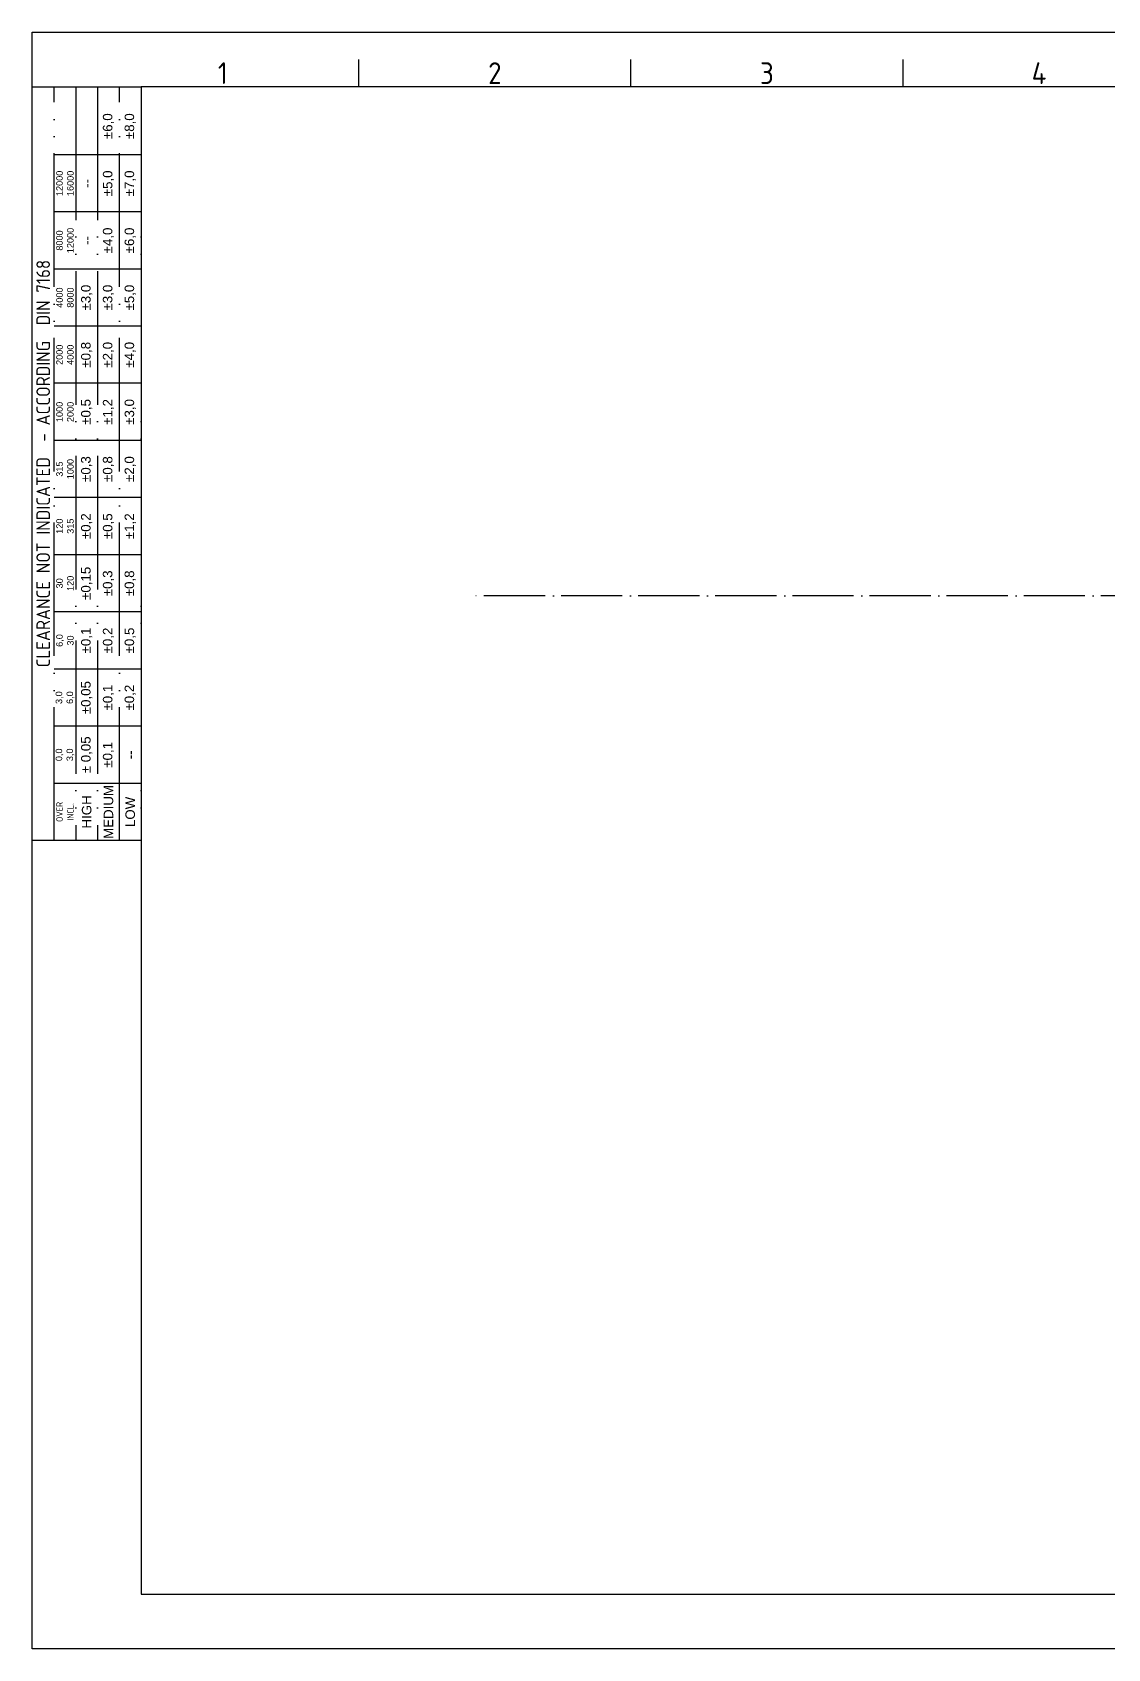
# Model space of a CAD drawing. Header units: millimetres. Extents: x 2429 to 3344, y 1091 to 1407.
# Drawn here: x 2429 to 2639.6, y 1091 to 1407.5 of the extents above; entities that cross this region are included whole.
import ezdxf
from ezdxf.enums import TextEntityAlignment as Align

# ---------------------------------------------------------------- set-up
doc = ezdxf.new("R2010")
doc.units = ezdxf.units.MM
doc.linetypes.add('ACAD_ISO04W100', pattern=[30, 24, -3, 0, -3])
doc.linetypes.add('ACAD_ISO05W100', pattern=[33, 24, -3, 0, -3, 0, -3])
doc.layers.add('AM_4', color=1, linetype='ACAD_ISO04W100', lineweight=25)
doc.layers.add('AM_BOR', color=2, linetype='ACAD_ISO05W100', lineweight=35)
doc.styles.add('ACISOTS', font='isocp.shx', dxfattribs={"height": 1})
doc.styles.get("Standard").update_dxf_attribs({"font": 'arial.ttf'})

# ---------------------------------------------------------------- blocks, each defined once
blk = doc.blocks.new('A3 ZTL')
for p, q in [((19.57, 280.82), (19.57, 9.78)), ((401.17, 280.82), (19.57, 280.82)), ((19.57, 9.78), (401.17, 9.78))]:
    blk.add_line(p, q)
at = {"layer": 'AM_BOR', "color": 135, "linetype": 'Continuous', "lineweight": 25}
for p, q in [((0, 0), (0, 290.61)), ((0, 290.61), (410.96, 290.61)), ((410.96, 0), (0, 0))]:
    blk.add_line(p, q, dxfattribs=at)
at = {"layer": 'AM_BOR', "color": 135, "lineweight": 25}
for p, q in [((58.71, 280.82), (58.71, 285.71)), ((107.63, 280.82), (107.63, 285.71)), ((156.56, 280.82), (156.56, 285.71)), ((3.91, 145.3), (3.91, 280.82)), ((7.83, 280.82), (7.83, 145.3)), ((11.74, 280.82), (11.74, 145.3)), ((15.66, 145.3), (15.66, 280.82)), ((19.57, 268.59), (3.91, 268.59)), ((19.57, 258.32), (3.91, 258.32)), ((19.57, 248.04), (3.91, 248.04)), ((19.57, 237.77), (3.91, 237.77)), ((19.57, 227.5), (3.91, 227.5)), ((19.57, 217.22), (3.91, 217.22)), ((19.57, 206.95), (3.91, 206.95)), ((19.57, 196.67), (3.91, 196.67)), ((19.57, 186.4), (3.91, 186.4)), ((19.57, 176.13), (3.91, 176.13)), ((19.57, 165.85), (3.91, 165.85)), ((19.57, 155.58), (3.91, 155.58))]:
    blk.add_line(p, q, dxfattribs=at)
blk.add_lwpolyline([(19.57, 145.3), (0, 145.3), (0, 280.82), (19.57, 280.82)], close=True, dxfattribs=at)
at = {"layer": 'AM_BOR', "color": 135, "lineweight": 25, "style": 'ACISOTS'}
for s, p in [('1', (34.25, 283.27)), ('2', (83.17, 283.27)), ('3', (132.09, 283.27)), ('4', (181.02, 283.27))]:
    blk.add_text(s, height=3.91, dxfattribs=at).set_placement(p, align=Align.MIDDLE)
at = {"layer": 'AM_BOR', "color": 135, "lineweight": 25, "attachment_point": 5, "rotation": 90}
for s, insert, char_height, width in [('±6,0', (13.7, 273.73), 1.712, 10.274), ('±8,0', (17.61, 273.73), 1.712, 10.274), ('12000\\P16000', (5.87, 263.45), 1.174, 10.274), ('±5,0', (13.7, 263.45), 1.712, 10.274), ('±7,0', (17.61, 263.45), 1.712, 10.274), ('--', (9.78, 263.45), 1.712, 10.274), ('8000\\P12000', (5.87, 253.18), 1.174, 10.274), ('--', (9.78, 253.18), 1.712, 10.274), ('±4,0', (13.7, 253.18), 1.712, 10.274), ('±6,0', (17.61, 253.18), 1.712, 10.274), ('{\\Fisocp.shx|c0;CLEARANCE NOT INDICATED  - ACCORDING  DIN 7168}', (1.96, 213.06), 2.4462, 135.5186), ('4000\\P8000', (5.87, 242.91), 1.174, 10.274), ('±3,0', (9.78, 242.91), 1.712, 10.274), ('±3,0', (13.7, 242.91), 1.712, 10.274), ('±5,0', (17.61, 242.91), 1.712, 10.274), ('2000\\P4000', (5.87, 232.63), 1.174, 10.274), ('±0,8', (9.78, 232.63), 1.712, 10.274), ('±2,0', (13.7, 232.63), 1.712, 10.274), ('±4,0', (17.61, 232.63), 1.712, 10.274), ('1000\\P2000', (5.87, 222.36), 1.174, 10.274), ('±0,5', (9.78, 222.36), 1.712, 10.274), ('±1,2', (13.7, 222.36), 1.712, 10.274), ('±3,0', (17.61, 222.36), 1.712, 10.274), ('315\\P1000', (5.87, 212.08), 1.174, 10.274), ('±0,3', (9.78, 212.08), 1.712, 10.274), ('±0,8', (13.7, 212.08), 1.712, 10.274), ('±2,0', (17.61, 212.08), 1.712, 10.274), ('±0,2', (9.78, 201.81), 1.712, 10.274), ('±0,5', (13.7, 201.81), 1.712, 10.274), ('±1,2', (17.61, 201.81), 1.712, 10.274), ('120\\P315', (5.87, 201.81), 1.174, 10.274), ('30\\P120', (5.87, 191.54), 1.174, 10.274), ('±0,15', (9.78, 191.54), 1.712, 10.274), ('±0,3', (13.7, 191.54), 1.712, 10.274), ('±0,8', (17.61, 191.54), 1.712, 10.274), ('±0,1', (9.78, 181.26), 1.712, 10.274), ('±0,2', (13.7, 181.26), 1.712, 10.274), ('±0,5', (17.61, 181.26), 1.712, 10.274), ('6,0\\P30', (5.87, 181.26), 1.174, 10.274), ('3,0\\P6,0', (5.87, 170.99), 1.174, 10.274), ('±0,05', (9.78, 170.99), 1.712, 10.274), ('±0,1', (13.7, 170.99), 1.712, 10.274), ('±0,2', (17.61, 170.99), 1.712, 10.274), ('± 0,05', (9.78, 160.71), 1.712, 10.274), ('\\pt4.69206;±0,1', (13.7, 160.71), 1.7123, 10.274), ('0,0\\P3,0', (5.87, 160.71), 1.174, 10.274), ('--', (17.61, 160.71), 1.712, 10.274), ('MEDIUM', (13.7, 150.44), 1.712, 10.274), ('{\\Fisocp.shx|c0;OVER\\PINCL.}', (5.87, 150.44), 1.1742, 10.274), ('HIGH', (9.78, 150.44), 1.712, 10.274), ('LOW', (17.61, 150.44), 1.712, 10.274)]:
    blk.add_mtext(s, dxfattribs=dict(at, insert=insert, char_height=char_height, width=width))

msp = doc.modelspace()

# ---------------------------------------------------------------- linework, layer by layer
at = {"layer": 'AM_4', "ltscale": 0.5}
msp.add_line((2801.273, 1297.164), (2515.643, 1297.164), dxfattribs=at)

# ---------------------------------------------------------------- block references
at = {"linetype": 'ByBlock', "lineweight": 0, "xscale": 1.089, "yscale": 1.089, "zscale": 1.089}
msp.add_blockref('A3 ZTL', (2429.046, 1090.997), dxfattribs=at)

doc.saveas('drawing.dxf')
